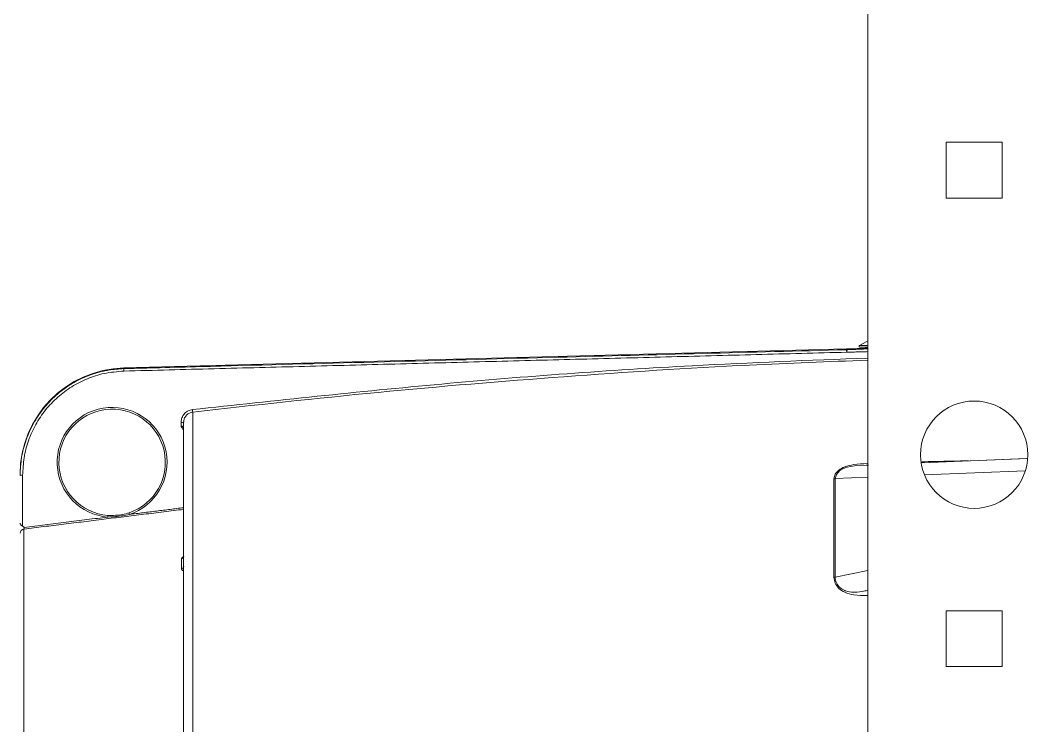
# Model space of a CAD drawing. Extents: x 11 to 120, y 2 to 94.
# Drawn here: x 13.86 to 19.78, y 41.67 to 45.81 of the extents above; entities that cross this region are included whole.
import ezdxf

# ---------------------------------------------------------------- set-up
doc = ezdxf.new("R2010")
doc.units = 0
doc.header["$MEASUREMENT"] = 0
doc.linetypes.add('SLD-Solid', pattern=[0])
doc.layers.add('OBJECT', color=7, linetype='CONTINUOUS')

msp = doc.modelspace()

# ---------------------------------------------------------------- linework, layer by layer
at = {"layer": 'OBJECT', "color": 7, "linetype": 'SLD-Solid', "lineweight": 15}
for p, q in [((18.8388, 48.6893), (18.8388, 39.7167)), ((19.2998, 45.0933), (19.2998, 44.7653)), ((19.6278, 45.0933), (19.2998, 45.0933)), ((19.6278, 44.7653), (19.6278, 45.0933)), ((19.2998, 44.7653), (19.6278, 44.7653)), ((18.8388, 43.9003), (18.79, 43.9003)), ((18.8388, 43.8911), (18.7927, 43.8911)), ((18.7152, 43.8799), (14.4725, 43.7688)), ((18.7152, 43.8799), (18.7152, 43.8755)), ((14.4725, 43.7688), (14.4725, 43.7647)), ((14.8769, 43.5095), (14.8769, 41.5278)), ((14.8089, 43.4269), (14.8089, 43.4492)), ((14.8238, 41.5384), (14.8238, 43.4496)), ((19.7781, 43.2378), (19.1525, 43.2113)), ((19.7719, 43.2374), (19.158, 43.2113)), ((18.8388, 43.1977), (18.8307, 43.1974)), ((13.8788, 43.1384), (13.8788, 42.8396)), ((18.8388, 43.1265), (18.6473, 43.1188)), ((19.7638, 43.164), (19.1723, 43.1401)), ((14.8238, 42.6023), (14.8238, 43.0099)), ((13.8858, 42.8225), (13.8858, 41.5101)), ((14.8107, 42.5896), (14.8107, 42.6476)), ((18.8388, 42.58), (18.6473, 42.5396)), ((19.6278, 42.3433), (19.2998, 42.3433)), ((19.2998, 42.3433), (19.2998, 42.0153)), ((19.6278, 42.0153), (19.6278, 42.3433)), ((19.2998, 42.0153), (19.6278, 42.0153))]:
    msp.add_line(p, q, dxfattribs=at)
at = {"layer": 'OBJECT', "color": 7, "linetype": 'SLD-Solid', "lineweight": 15, "flags": 128}
for points in [[(18.8388, 43.9259), (18.8303, 43.9222), (18.79, 43.9003)], [(18.8307, 43.197), (18.7609, 43.1932), (18.7187, 43.1857), (18.7102, 43.1831), (18.681, 43.1696), (18.676, 43.1662), (18.6549, 43.1439), (18.6473, 43.1188), (18.6473, 43.1188), (18.6473, 43.1188)], [(14.8234, 42.6608), (14.8235, 42.6585), (14.8229, 42.6571), (14.8229, 42.6572)]]:
    msp.add_lwpolyline(points, dxfattribs=at)
at = {"layer": 'OBJECT', "color": 7, "linetype": 'SLD-Solid', "lineweight": 15}
msp.add_circle((19.4638, 43.2593), 0.315, dxfattribs=at)
for centre, radius, start, end in [((18.7927, 43.8961), 0.005, 122.56814, 270), ((20.7638, -6.7387), 50.66, 92.17767, 92.31765), ((21.4897, 43.9765), 2.7763, 182.084, 182.38503), ((20.9245, 43.922), 2.2098, 181.2046, 181.58281), ((18.7151, 43.8759), 0.015, 271.49657, 272.31639), ((14.4888, 43.144), 0.625, 91.5, 180), ((16.6786, 43.811), 2.2066, 181.20427, 181.58304), ((14.4038, 43.2146), 0.3225, 293.38688, 265.53653), ((14.4038, 43.2143), 0.3125, 288.5241, 265.53653), ((22.5659, 44.4228), 7.7431, 186.66576, 186.77359), ((14.8126, 43.5923), 0.1431, 268.50582, 274.50074), ((13.8751, 42.9953), 0.1431, 88.50582, 94.50074), ((18.6378, 43.1937), 0.0755, 271.88303, 277.25198), ((14.9071, 42.8542), 0.5298, 174.74192, 175.79543), ((14.1191, 42.7816), 0.4075, 18.18737, 19.55739), ((14.4038, 43.2146), 0.3225, 288.5241, 293.38688), ((13.8888, 42.7978), 0.0249, 96.8652, 179.90111), ((14.81, 42.6615), 0.0139, 272.9322, 356.61037), ((14.8102, 42.6033), 0.0137, 272.13418, 355.83231), ((18.6378, 42.6358), 0.0967, 271.48224, 275.67044)]:
    msp.add_arc(centre, radius, start, end, dxfattribs=at)
for points, knots in [([(14.4725, 43.7647), (14.4825, 43.7649), (14.5325, 43.7662), (14.7424, 43.7717), (15.5821, 43.7937), (16.9463, 43.8293), (18.1506, 43.8608), (18.7152, 43.8755)], [0, 0, 0, 0, 0.007069, 0.035343, 0.14844, 0.600828, 1, 1, 1, 1]), ([(18.7152, 43.8755), (18.7252, 43.8759), (18.7664, 43.8776), (18.8076, 43.8791), (18.8388, 43.8803)], [0, 0, 0, 0, 0.24239, 1, 1, 1, 1]), ([(14.8752, 43.524), (15.3631, 43.5768), (16.3394, 43.6823), (17.6616, 43.7809), (18.4956, 43.8133), (18.8388, 43.8267)], [0, 0, 0, 0, 0.370275, 0.740865, 1, 1, 1, 1]), ([(18.8388, 43.8139), (18.6078, 43.8053), (18.0128, 43.7831), (17.0546, 43.7202), (15.9646, 43.6303), (15.2395, 43.5498), (14.8769, 43.5095)], [0, 0, 0, 0, 0.174529, 0.449384, 0.724627, 1, 1, 1, 1]), ([(13.8638, 43.138), (13.8655, 43.1728), (13.8689, 43.2435), (13.8963, 43.3462), (13.9397, 43.4438), (13.9986, 43.5318), (14.0721, 43.6093), (14.1566, 43.6726), (14.2514, 43.7212), (14.3283, 43.7452), (14.4024, 43.7601), (14.4424, 43.7627), (14.4725, 43.7647)], [0, 0, 0, 0, 0.10813, 0.219389, 0.327529, 0.43882, 0.546683, 0.657694, 0.765191, 0.875821, 0.906652, 1, 1, 1, 1]), ([(14.4728, 43.7501), (14.4338, 43.7469), (14.3606, 43.741), (14.2576, 43.7075), (14.1654, 43.6608), (14.0825, 43.5987), (14.0109, 43.5236), (13.9532, 43.4373), (13.9108, 43.3425), (13.8839, 43.2419), (13.8805, 43.1729), (13.8788, 43.1384)], [0, 0, 0, 0, 0.124081, 0.233148, 0.342216, 0.45166, 0.561106, 0.670836, 0.780567, 0.890283, 1, 1, 1, 1]), ([(14.8089, 43.4492), (14.809, 43.4519), (14.8093, 43.4631), (14.8149, 43.4823), (14.8296, 43.5032), (14.8504, 43.5186), (14.8669, 43.5222), (14.8752, 43.524)], [0, 0, 0, 0, 0.074961, 0.307217, 0.538491, 0.769236, 1, 1, 1, 1]), ([(14.8769, 43.5095), (14.8703, 43.5081), (14.857, 43.5052), (14.8404, 43.4928), (14.8287, 43.4761), (14.8242, 43.4607), (14.8239, 43.4518), (14.8238, 43.4496)], [0, 0, 0, 0, 0.230505, 0.461128, 0.692467, 0.924948, 1, 1, 1, 1]), ([(14.8089, 43.4269), (14.8099, 43.4268), (14.8127, 43.4267), (14.8169, 43.4263), (14.8207, 43.4257), (14.8233, 43.4249), (14.8237, 43.4243), (14.8238, 43.424)], [0, 0, 0, 0, 0.135232, 0.349505, 0.565421, 0.782491, 1, 1, 1, 1]), ([(14.8238, 43.4041), (14.8234, 43.4043), (14.8202, 43.406), (14.8163, 43.4113), (14.8128, 43.4176), (14.8106, 43.4228), (14.8095, 43.4254), (14.8089, 43.4268), (14.8089, 43.4269)], [0, 0, 0, 0, 0.059867, 0.382904, 0.685509, 0.839144, 0.992843, 1, 1, 1, 1]), ([(14.8089, 43.4269), (14.8089, 43.4268), (14.8099, 43.4264), (14.8117, 43.4256), (14.8149, 43.4239), (14.8193, 43.4214), (14.8221, 43.4189), (14.8238, 43.4173)], [0, 0, 0, 0, 0.008497, 0.160082, 0.309133, 0.584989, 1, 1, 1, 1]), ([(18.6403, 43.1182), (18.6419, 43.1273), (18.6452, 43.1453), (18.6683, 43.1699), (18.7058, 43.1902), (18.7643, 43.2045), (18.81, 43.2062), (18.8369, 43.2072)], [0, 0, 0, 0, 0.162523, 0.32514, 0.495898, 0.703075, 1, 1, 1, 1]), ([(19.1566, 43.2174), (19.2059, 43.2187), (19.2974, 43.2211), (19.389, 43.2225), (19.4312, 43.2231)], [0, 0, 0, 0, 0.539265, 1, 1, 1, 1]), ([(18.6473, 43.1188), (18.6473, 43.1188), (18.6473, 43.0351), (18.6474, 42.8991), (18.6474, 42.6997), (18.6474, 42.5938), (18.6473, 42.5396), (18.6473, 42.5396)], [0, 0, 0, 0, 0.000003, 0.497705, 0.748853, 0.999997, 1, 1, 1, 1]), ([(18.6403, 42.5391), (18.6403, 42.5925), (18.6402, 42.6994), (18.6402, 42.8992), (18.6403, 43.0308), (18.6403, 43.1182)], [0, 0, 0, 0, 0.251148, 0.502295, 1, 1, 1, 1]), ([(14.5063, 42.9088), (14.4933, 42.9061), (14.4513, 42.8972), (14.4084, 42.8948), (14.3787, 42.8931)], [0, 0, 0, 0, 0.309237, 1, 1, 1, 1]), ([(14.3795, 42.9028), (14.4085, 42.9026), (14.4506, 42.9023), (14.4907, 42.9143), (14.5031, 42.918)], [0, 0, 0, 0, 0.689497, 1, 1, 1, 1]), ([(13.8638, 42.8569), (13.8638, 42.8569), (13.8638, 42.8555), (13.8645, 42.8525), (13.8675, 42.8482), (13.8726, 42.8439), (13.8767, 42.841), (13.8788, 42.8396)], [0, 0, 0, 0, 0.008549, 0.230592, 0.488414, 0.740471, 1, 1, 1, 1]), ([(13.8788, 42.8396), (13.8804, 42.8384), (13.8836, 42.836), (13.887, 42.8338), (13.8887, 42.8327), (13.8888, 42.8327)], [0, 0, 0, 0, 0.491129, 0.983669, 1, 1, 1, 1]), ([(13.8888, 42.8327), (13.8886, 42.832), (13.8882, 42.8307), (13.8875, 42.8283), (13.8867, 42.8257), (13.8861, 42.8235), (13.8858, 42.8227), (13.8858, 42.8225), (13.8858, 42.8225)], [0, 0, 0, 0, 0.125806, 0.279014, 0.514445, 0.743985, 0.967247, 1, 1, 1, 1]), ([(14.8234, 42.6605), (14.8212, 42.6594), (14.8164, 42.6571), (14.8117, 42.6525), (14.811, 42.6492), (14.8107, 42.6476)], [0, 0, 0, 0, 0.298071, 0.649256, 1, 1, 1, 1]), ([(14.8107, 42.5896), (14.8108, 42.5886), (14.8111, 42.5859), (14.8144, 42.582), (14.8191, 42.5791), (14.823, 42.5784), (14.8238, 42.5783)], [0, 0, 0, 0, 0.198789, 0.545719, 0.895554, 1, 1, 1, 1]), ([(18.8388, 42.4325), (18.8112, 42.4322), (18.7648, 42.4317), (18.7058, 42.4478), (18.6682, 42.4729), (18.6452, 42.5041), (18.6419, 42.5275), (18.6403, 42.5391)], [0, 0, 0, 0, 0.302179, 0.508817, 0.675604, 0.837911, 1, 1, 1, 1]), ([(18.6473, 42.5396), (18.6473, 42.5396), (18.6472, 42.5285), (18.6526, 42.5065), (18.6731, 42.4788), (18.6955, 42.465), (18.7217, 42.455), (18.7413, 42.452), (18.7791, 42.4523), (18.8073, 42.4565), (18.8331, 42.4613), (18.8388, 42.4624)], [0, 0, 0, 0, 0.000009, 0.162297, 0.324568, 0.465526, 0.489474, 0.669045, 0.693601, 0.932212, 1, 1, 1, 1])]:
    msp.add_open_spline(points, degree=3, knots=knots, dxfattribs=at)
for points in [[(18.7155, 43.8609), (14.4728, 43.7501)], [(18.8388, 43.8642), (18.7157, 43.8609)], [(18.8444, 43.1978), (18.8307, 43.197)], [(14.5063, 42.9088), (14.8238, 42.948)], [(14.8238, 42.9382), (13.8858, 42.8225)], [(13.8888, 42.8327), (14.3787, 42.8931)]]:
    msp.add_open_spline(points, degree=1, dxfattribs=at)

doc.saveas('drawing.dxf')
